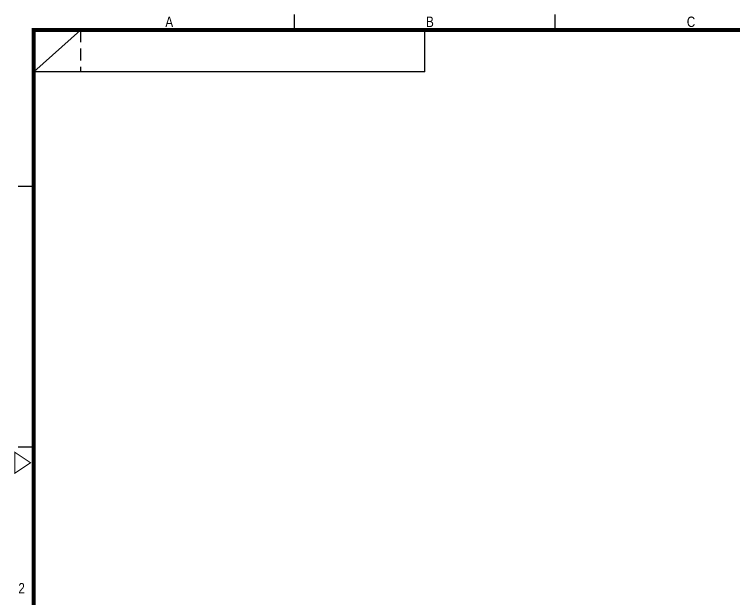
# Model space of a CAD drawing. Header units: millimetres. Extents: x 509 to 2357, y -197 to 647.
# Drawn here: x 1799.5 to 1937.6, y 534.5 to 646.8 of the extents above; entities that cross this region are included whole.
import ezdxf

# ---------------------------------------------------------------- set-up
doc = ezdxf.new("R2010")
doc.units = ezdxf.units.MM
doc.linetypes.add('HIDDEN', pattern=[3.525, 2.35, -1.175])
doc.layers.get('0').update_dxf_attribs({"linetype": 'CONTINUOUS'})
doc.styles.get("Standard").update_dxf_attribs({"font": 'gulim.ttc', "width": 0.8})

msp = doc.modelspace()

# ---------------------------------------------------------------- linework, layer by layer
for p, q in [((1853.19, 643.76), (1853.19, 646.76)), ((1903.19, 643.76), (1903.19, 646.76)), ((1803.19, 635.76), (1812.19, 643.76)), ((1878.19, 635.76), (1878.19, 643.76)), ((1878.19, 635.76), (1803.19, 635.76)), ((1803.19, 613.76), (1800.19, 613.76)), ((1803.19, 563.76), (1800.19, 563.76))]:
    msp.add_line(p, q)
at = {"linetype": 'HIDDEN'}
msp.add_line((1812.19, 643.76), (1812.19, 635.76), dxfattribs=at)
for points, const_width in [([(2353.19, 643.76), (1803.19, 643.76), (1803.19, 263.76), (2353.19, 263.76)], 0.8), ([(1802.59, 560.76), (1799.59, 558.76), (1799.59, 562.76)], 0.2)]:
    msp.add_lwpolyline(points, close=True, dxfattribs=dict(const_width=const_width))

# ---------------------------------------------------------------- texts
at = {"width": 0.85}
for s, p in [('C', (1928.44, 644.34)), ('A', (1828.44, 644.34)), ('B', (1878.44, 644.34)), ('2', (1800.25, 535.68))]:
    msp.add_text(s, height=2, dxfattribs=at).set_placement(p)

doc.saveas('drawing.dxf')
